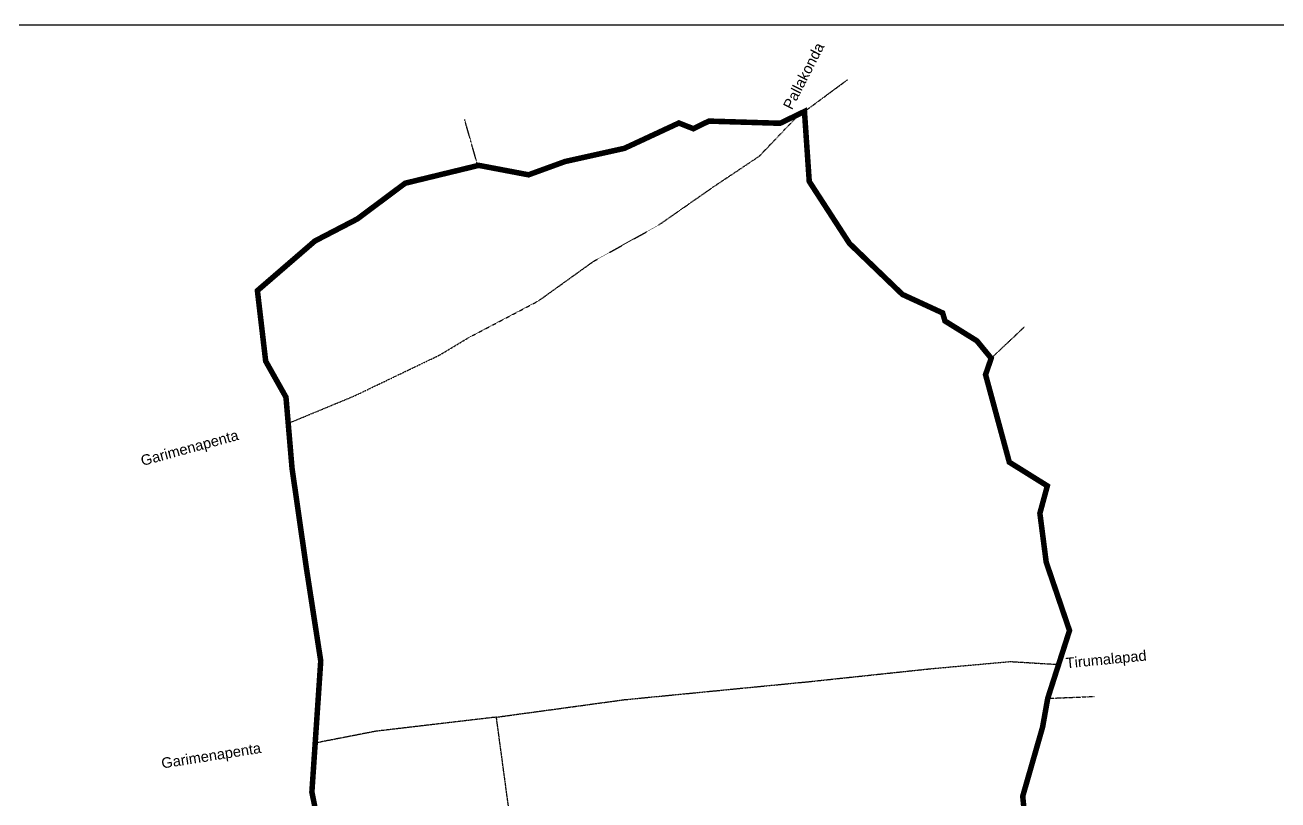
# Model space of a CAD drawing. Header units: inches. Extents: x 325586 to 341753, y 1581072 to 1592491.
# Drawn here: x 334629 to 337923, y 1590455 to 1592491 of the extents above; entities that cross this region are included whole.
import ezdxf

# ---------------------------------------------------------------- set-up
doc = ezdxf.new("R2010")
doc.units = ezdxf.units.IN
doc.header["$MEASUREMENT"] = 0
for name, pattern in [('ACAD_ISO03W100', [30, 12, -18]), ('ACAD_ISO07W100', [3, 0, -3]), ('BORDER', [1.75, 0.5, -0.25, 0.5, -0.25, 0, -0.25])]:
    doc.linetypes.add(name, pattern=pattern)
doc.layers.add('C LINE COO', color=6, linetype='Continuous')
doc.layers.add('TEXT', color=7, linetype='Continuous')
doc.layers.add('FOOTPATH', color=150, linetype='ACAD_ISO07W100', lineweight=30)
doc.layers.add('VILL_BOUNDARY', color=6, linetype='BORDER', lineweight=30)
doc.styles.get("Standard").update_dxf_attribs({"font": 'arial.ttf'})

msp = doc.modelspace()

# ---------------------------------------------------------------- linework, layer by layer
at = {"layer": 'C LINE COO', "color": 0}
msp.add_lwpolyline([(325585.5, 1581072.2), (341753, 1581072.2), (341753, 1592491.3), (325585.5, 1592491.3), (325585.5, 1581072.2)], dxfattribs=at)
at = {"layer": 'FOOTPATH', "ltscale": 0.01}
for points in [[(335320.7, 1591445), (335494.9, 1591517.1), (335718.5, 1591624.2), (335794.6, 1591669.9), (335978.7, 1591766.7), (336123.2, 1591870.5), (336294.1, 1591965.5), (336440.4, 1592067.6), (336559.3, 1592147), (336666.2, 1592258.6)], [(335868.1, 1590672.9), (336204.4, 1590718.8), (336689.7, 1590766.2), (337009, 1590800.1), (337219.1, 1590819), (337346.3, 1590811.3)], [(336476.5, 1589869.3), (336406.8, 1589907.7), (336346.6, 1589912.4), (336225.9, 1589922.5), (336102.4, 1589952.2), (336016.1, 1589977.9), (335959.8, 1590053.8), (335932.9, 1590193.5), (335868.1, 1590672.9), (335552.1, 1590635.9), (335391.6, 1590604.7)]]:
    msp.add_lwpolyline(points, dxfattribs=at)
at = {"layer": 'VILL_BOUNDARY'}
for points in [[(336678, 1592264.3), (336791.4, 1592347.8)], [(335819.1, 1592122.1), (335784.6, 1592242.9)], [(337169, 1591615.8), (337256.4, 1591698.4)], [(337317.6, 1590722.2), (337440.4, 1590727.3)]]:
    msp.add_lwpolyline(points, dxfattribs=at)
at = {"layer": 'VILL_BOUNDARY', "color": 6, "linetype": 'ACAD_ISO03W100', "lineweight": -2, "ltscale": 3, "const_width": 14.5}
msp.add_lwpolyline([(335409.3, 1590345.9), (335382.9, 1590475.9), (335406.2, 1590820.4), (335368.2, 1591066.5), (335330.7, 1591327.2), (335314.8, 1591513.5), (335261.4, 1591608.4), (335239.7, 1591793.5), (335390.9, 1591924), (335502.2, 1591981.8), (335628.2, 1592075.8), (335821.5, 1592122.7), (335952.6, 1592097.9), (336048.2, 1592132.7), (336204.5, 1592167.4), (336347.8, 1592234), (336385.9, 1592219), (336426.6, 1592239), (336613.9, 1592233.3), (336678, 1592264.3), (336690.6, 1592080.5), (336796.3, 1591917.6), (336935.5, 1591783.6), (337041.3, 1591734.9), (337047.5, 1591713.7), (337131.3, 1591661.7), (337169, 1591615.8), (337154.1, 1591572.8), (337216.6, 1591342.8), (337316.6, 1591280.5), (337297, 1591208.5), (337313.6, 1591080), (337374.9, 1590900.5), (337317.6, 1590722.2), (337304.1, 1590646.6), (337251.9, 1590465), (337266.7, 1590315.3)], dxfattribs=at)

# ---------------------------------------------------------------- texts
at = {"layer": 'TEXT'}
for s, height, rotation, p in [('Pallakonda', 27.47, 62.9851, (336644.9, 1592266.9)), ('Garimenapenta', 27.474, 15.1836, (334937.3, 1591332.7)), ('Tirumalapad', 27.474, 5.5691, (337366.2, 1590801.1)), ('Garimenapenta', 27.474, 8.9714, (334989.5, 1590537.8))]:
    msp.add_text(s, height=height, rotation=rotation, dxfattribs=at).set_placement(p)

doc.saveas('drawing.dxf')
